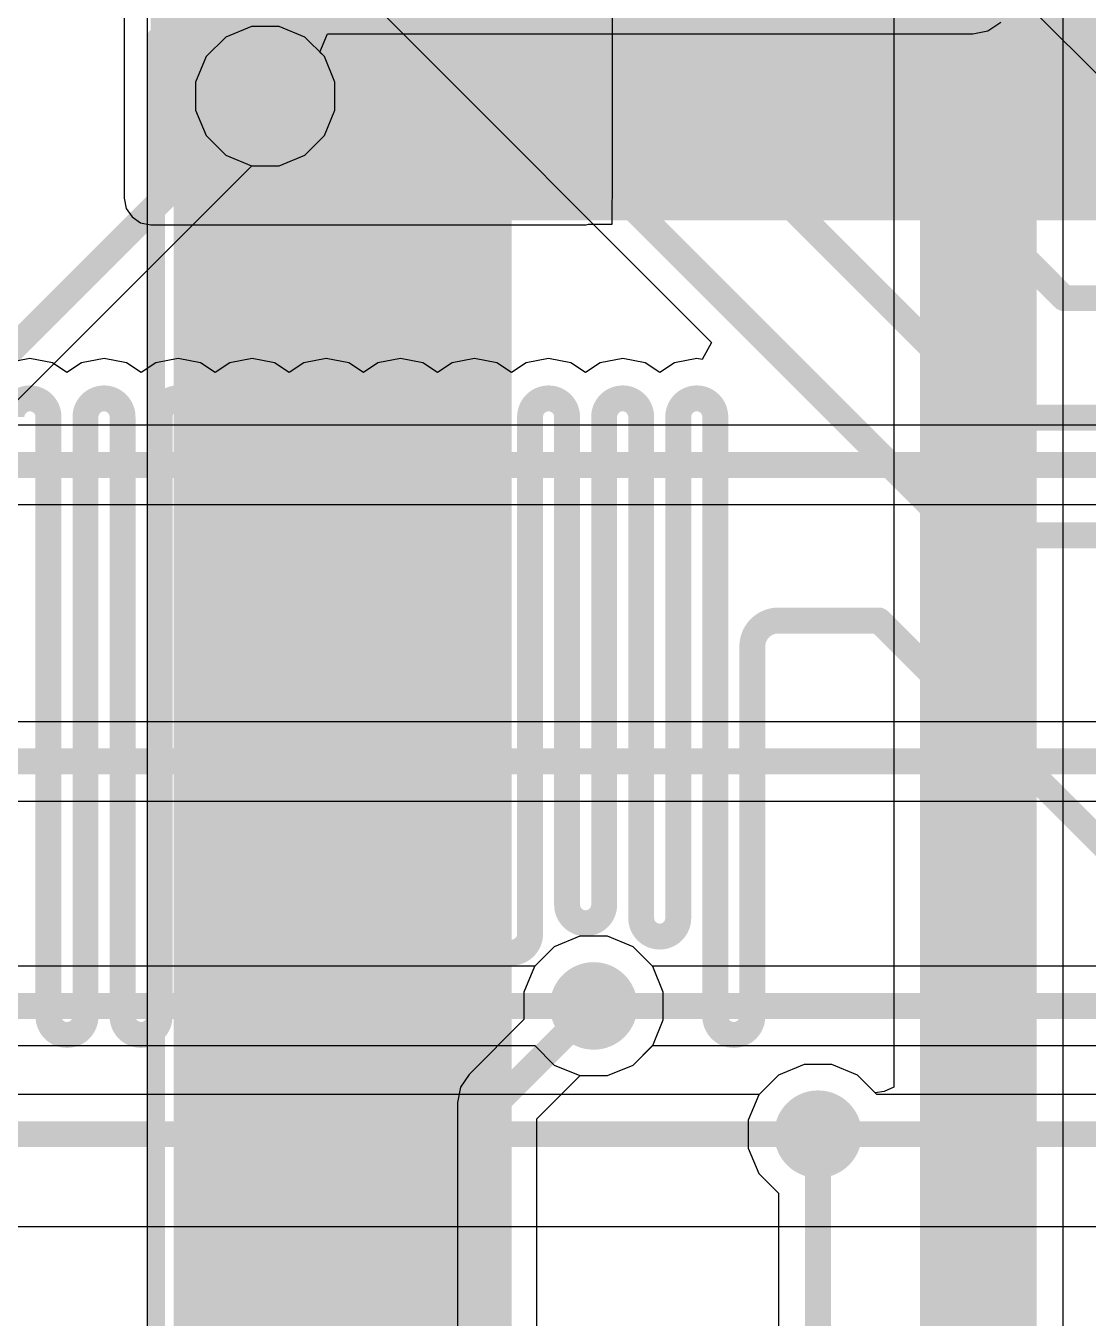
# Model space of a CAD drawing. Header units: inches. Extents: x -3 to 128, y -12 to 41.
# Drawn here: x 92.14 to 99.43, y -1.47 to 7.39 of the extents above; entities that cross this region are included whole.
import ezdxf

# ---------------------------------------------------------------- set-up
doc = ezdxf.new("R2010")
doc.units = ezdxf.units.IN
for name, color, linetype in [('Bottom Layer', 5, 'Continuous'), ('Layer 1', 16, 'Continuous'), ('Layer 2', 76, 'Continuous'), ('Top Layer', 1, 'Continuous'), ('Top Overlay', 2, 'Continuous'), ('Top Paste', 8, 'Continuous'), ('Top Solder', 216, 'Continuous'), ('Via Holes', 16, 'Continuous')]:
    doc.layers.add(name, color=color, linetype=linetype)

msp = doc.modelspace()

# ---------------------------------------------------------------- hatches: boundary and pattern name
at = {"layer": 'Bottom Layer'}
h = msp.add_hatch(color=5, dxfattribs=at)
edge = h.paths.add_edge_path()
edge.add_arc((93.78552489999998, 6.908269139999999), 0.2999994, 0, 360)
h = msp.add_hatch(color=5, dxfattribs=at)
edge = h.paths.add_edge_path()
edge.add_arc((96.03669642, 0.67234054), 0.2999994, 0, 360)
h = msp.add_hatch(color=5, dxfattribs=at)
edge = h.paths.add_edge_path()
edge.add_arc((97.5750271, -0.20671028), 0.2999994, 0, 360)
at = {"layer": 'Layer 1'}
h = msp.add_hatch(color=16, dxfattribs=at)
edge = h.paths.add_edge_path()
edge.add_arc((93.78552489999998, 6.908269139999999), 0.2999994, 0, 360)
h = msp.add_hatch(color=16, dxfattribs=at)
edge = h.paths.add_edge_path()
edge.add_arc((96.03669642, 0.67234054), 0.2999994, 0, 360)
h = msp.add_hatch(color=16, dxfattribs=at)
edge = h.paths.add_edge_path()
edge.add_arc((97.5750271, -0.20671028), 0.2999994, 0, 360)
at = {"layer": 'Layer 2'}
for points in [[(93.15672504, -7.89170126), (95.47456139999998, -7.89170126), (95.47456139999998, 7.50494054), (93.15672504, 7.50494054)], [(93.15672504, 6.05714054), (102.80147588, 6.05714054), (102.80147588, 7.50494054), (93.15672504, 7.50494054)]]:
    msp.add_hatch(color=76, dxfattribs=at).paths.add_polyline_path(points)
h = msp.add_hatch(color=76, dxfattribs=at)
edge = h.paths.add_edge_path()
edge.add_arc((93.78552489999998, 6.908269139999999), 0.2999994, 0, 360)
h = msp.add_hatch(color=76, dxfattribs=at)
edge = h.paths.add_edge_path()
edge.add_arc((96.03669642, 0.67234054), 0.2999994, 0, 360)
h = msp.add_hatch(color=76, dxfattribs=at)
edge = h.paths.add_edge_path()
edge.add_arc((97.5750271, -0.20671028), 0.2999994, 0, 360)
at = {"layer": 'Top Layer'}
for points in [[(98.27502569999999, -4.34165756), (99.0750241, -4.34165756), (99.0750241, 8.47021928), (98.27502569999999, 8.47021928)], [(92.99991813999999, 6.20827054), (95.9850379, 6.20827054), (95.9850379, 7.608267739999999), (92.99991813999999, 7.608267739999999)], [(94.1850415, 7.608267739999999), (95.9850379, 7.608267739999999), (95.9850379, 6.20827054), (94.1850415, 6.20827054)]]:
    msp.add_hatch(color=1, dxfattribs=at).paths.add_polyline_path(points)
h = msp.add_hatch(color=1, dxfattribs=at)
edge = h.paths.add_edge_path()
edge.add_arc((93.78552489999998, 6.908269139999999), 0.2999994, 0, 360)
h = msp.add_hatch(color=1, dxfattribs=at)
edge = h.paths.add_edge_path()
edge.add_arc((96.03669642, 0.67234054), 0.2999994, 0, 360)
h = msp.add_hatch(color=1, dxfattribs=at)
edge = h.paths.add_edge_path()
edge.add_arc((97.5750271, -0.20671028), 0.2999994, 0, 360)
at = {"layer": 'Top Paste'}
msp.add_hatch(color=8, dxfattribs=at).paths.add_polyline_path([(94.1850415, 7.608267739999999), (95.9850379, 7.608267739999999), (95.9850379, 6.20827054), (94.1850415, 6.20827054)])
at = {"layer": 'Top Solder'}
msp.add_hatch(color=216, dxfattribs=at).paths.add_polyline_path([(94.1350416, 7.65826764), (96.0350378, 7.65826764), (96.0350378, 6.15827064), (94.1350416, 6.15827064)])
at = {"layer": 'Via Holes'}
h = msp.add_hatch(color=7, dxfattribs=at)
edge = h.paths.add_edge_path()
edge.add_arc((93.78552489999998, 6.908269139999999), 0.1499997, 0, 360)
h = msp.add_hatch(color=7, dxfattribs=at)
edge = h.paths.add_edge_path()
edge.add_arc((96.03669642, 0.67234054), 0.1499997, 0, 360)
h = msp.add_hatch(color=7, dxfattribs=at)
edge = h.paths.add_edge_path()
edge.add_arc((97.5750271, -0.20671028), 0.1499997, 0, 360)

# ---------------------------------------------------------------- linework, layer by layer
at = {"layer": 'Bottom Layer'}
for p, q in [((99.96336116, 6.58306024), (96.81204666, 9.73437474)), ((94.57441588, 7.49046), (96.84442657999999, 5.220449299999999)), ((93.69048571999998, 7.386068539999999), (93.51487266, 7.31332802)), ((93.88056408, 7.386068539999999), (93.69048571999998, 7.386068539999999)), ((94.05617713999999, 7.31332802), (93.88056408, 7.386068539999999)), ((93.51487266, 7.31332802), (93.38046602, 7.17892138)), ((94.19058378, 7.17892138), (94.05617713999999, 7.31332802)), ((93.38046602, 7.17892138), (93.30772549999999, 7.003308319999999)), ((94.2633243, 7.003308319999999), (94.19058378, 7.17892138)), ((93.30772549999999, 7.003308319999999), (93.30772549999999, 6.81322996)), ((94.2633243, 6.81322996), (94.2633243, 7.003308319999999)), ((93.30772549999999, 6.81322996), (93.38046602, 6.637616899999999)), ((94.19058378, 6.637616899999999), (94.2633243, 6.81322996)), ((93.38046602, 6.637616899999999), (93.51487266, 6.503210259999999)), ((94.05617713999999, 6.503210259999999), (94.19058378, 6.637616899999999)), ((93.51487266, 6.503210259999999), (93.69048571999998, 6.430469739999999)), ((93.88056408, 6.430469739999999), (94.05617713999999, 6.503210259999999)), ((93.69048571999998, 6.430469739999999), (93.88056408, 6.430469739999999)), ((96.84442657999999, 5.220449299999999), (96.78186638, 5.103403559999999)), ((92.17173844, 5.110988), (92.01812432, 5.080431799999999)), ((92.32535255999998, 5.080431799999999), (92.17173844, 5.110988)), ((92.42573843999999, 5.01335548), (92.32535255999998, 5.080431799999999)), ((92.52612432, 5.080431799999999), (92.42573843999999, 5.01335548)), ((92.67973844, 5.110988), (92.52612432, 5.080431799999999)), ((92.83335256, 5.080431799999999), (92.67973844, 5.110988)), ((92.93373844, 5.01335548), (92.83335256, 5.080431799999999)), ((93.03412431999999, 5.080431799999999), (92.93373844, 5.01335548)), ((93.18773844, 5.110988), (93.03412431999999, 5.080431799999999)), ((93.34135255999999, 5.080431799999999), (93.18773844, 5.110988)), ((93.44173844, 5.01335548), (93.34135255999999, 5.080431799999999)), ((93.54212432, 5.080431799999999), (93.44173844, 5.01335548)), ((93.69573844, 5.110988), (93.54212432, 5.080431799999999)), ((93.84935256, 5.080431799999999), (93.69573844, 5.110988)), ((93.94973843999999, 5.01335548), (93.84935256, 5.080431799999999)), ((94.05012432, 5.080431799999999), (93.94973843999999, 5.01335548)), ((94.20373844, 5.110988), (94.05012432, 5.080431799999999)), ((94.35735256, 5.080431799999999), (94.20373844, 5.110988)), ((94.45773844, 5.01335548), (94.35735256, 5.080431799999999)), ((94.55812431999999, 5.080431799999999), (94.45773844, 5.01335548)), ((94.71173843999999, 5.110988), (94.55812431999999, 5.080431799999999)), ((94.86535255999999, 5.080431799999999), (94.71173843999999, 5.110988)), ((94.96573844, 5.01335548), (94.86535255999999, 5.080431799999999)), ((95.06612432, 5.080431799999999), (94.96573844, 5.01335548)), ((95.21973843999999, 5.110988), (95.06612432, 5.080431799999999)), ((95.37335256, 5.080431799999999), (95.21973843999999, 5.110988)), ((95.47373843999999, 5.01335548), (95.37335256, 5.080431799999999)), ((95.57412432, 5.080431799999999), (95.47373843999999, 5.01335548)), ((95.72773844, 5.110988), (95.57412432, 5.080431799999999)), ((95.88135256, 5.080431799999999), (95.72773844, 5.110988)), ((95.98173844, 5.01335548), (95.88135256, 5.080431799999999)), ((96.08212431999999, 5.080431799999999), (95.98173844, 5.01335548)), ((96.23573843999999, 5.110988), (96.08212431999999, 5.080431799999999)), ((96.38935255999999, 5.080431799999999), (96.23573843999999, 5.110988)), ((96.48973844, 5.01335548), (96.38935255999999, 5.080431799999999)), ((96.59012432, 5.080431799999999), (96.48973844, 5.01335548)), ((96.74373843999999, 5.110988), (96.59012432, 5.080431799999999)), ((96.78186638, 5.103403559999999), (96.74373843999999, 5.110988))]:
    msp.add_line(p, q, dxfattribs=at)
for points in [[(96.54012188, 9.62173844, 0.1778, 0.1778, 0), (99.85071978, 6.311140539999999, 0.1778, 0.1778, 0)], [(95.96779638, 8.818440579999999, 0.1778, 0.1778, 0), (99.26249641999999, 5.523740539999999, 0.1778, 0.1778, 0)], [(95.39012163999999, 8.15151278, 0.1778, 0.1778, 0), (98.83573324, 4.70590118, 0.1778, 0.1778, 0)], [(94.76669641999999, 7.68274054, 0.1778, 0.1778, 0), (98.55129641999999, 3.89814054, 0.1778, 0.1778, 0)], [(99.26249641999999, 5.523740539999999, 0.1778, 0.1778, 0), (108.78749642, 5.523740539999999, 0.1778, 0.1778, 0)], [(92.04473843999999, 4.70957402, 0.1778, 0.1778, -0.9999999999999999), (92.29873844, 4.70957402, 0.1778, 0.1778, 0)], [(92.55273843999998, 4.70957402, 0.1778, 0.1778, -0.9999999999999999), (92.80673844, 4.70957402, 0.1778, 0.1778, 0)], [(93.06073844, 4.70957402, 0.1778, 0.1778, -0.9999999999999999), (93.31473844, 4.70957402, 0.1778, 0.1778, 0)], [(93.56873843999999, 4.70957402, 0.1778, 0.1778, -0.9999999999999999), (93.82273844, 4.70957402, 0.1778, 0.1778, 0)], [(94.07673843999999, 4.70957402, 0.1778, 0.1778, -0.9999999999999999), (94.33073844, 4.70957402, 0.1778, 0.1778, 0)], [(94.58473844, 4.70957402, 0.1778, 0.1778, -0.9999999999999999), (94.83873844, 4.70957402, 0.1778, 0.1778, 0)], [(95.09273843999999, 4.70957402, 0.1778, 0.1778, -0.9999999999999999), (95.34673844, 4.70957402, 0.1778, 0.1778, 0)], [(95.60073843999999, 4.70957402, 0.1778, 0.1778, -0.9999999999999999), (95.85473844, 4.70957402, 0.1778, 0.1778, 0)], [(96.10873844, 4.70957402, 0.1778, 0.1778, -0.9999999999999999), (96.36273844, 4.70957402, 0.1778, 0.1778, 0)], [(96.61673843999999, 4.70957402, 0.1778, 0.1778, -0.9999999999999999), (96.87073844, 4.70957402, 0.1778, 0.1778, 0)], [(92.29873844, 0.6004687, 0.1778, 0.1778, 0), (92.29873844, 4.70957402, 0.1778, 0.1778, 0)], [(92.55273843999998, 0.6004687, 0.1778, 0.1778, 0), (92.55273843999998, 4.70957402, 0.1778, 0.1778, 0)], [(92.80673844, 0.6004687, 0.1778, 0.1778, 0), (92.80673844, 4.70957402, 0.1778, 0.1778, 0)], [(93.06073844, 0.6004687, 0.1778, 0.1778, 0), (93.06073844, 4.70957402, 0.1778, 0.1778, 0)], [(93.31473844, 0.6004687, 0.1778, 0.1778, 0), (93.31473844, 4.70957402, 0.1778, 0.1778, 0)], [(93.56873843999999, 0.6004687, 0.1778, 0.1778, 0), (93.56873843999999, 4.70957402, 0.1778, 0.1778, 0)], [(93.82273844, 0.6004687, 0.1778, 0.1778, 0), (93.82273844, 4.70957402, 0.1778, 0.1778, 0)], [(94.07673843999999, 0.6004687, 0.1778, 0.1778, 0), (94.07673843999999, 4.70957402, 0.1778, 0.1778, 0)], [(94.33073844, 0.6004687, 0.1778, 0.1778, 0), (94.33073844, 4.70957402, 0.1778, 0.1778, 0)], [(94.58473844, 0.6004687, 0.1778, 0.1778, 0), (94.58473844, 4.70957402, 0.1778, 0.1778, 0)], [(94.83873844, 0.6004687, 0.1778, 0.1778, 0), (94.83873844, 4.70957402, 0.1778, 0.1778, 0)], [(95.09273843999999, 0.6004687, 0.1778, 0.1778, 0), (95.09273843999999, 4.70957402, 0.1778, 0.1778, 0)], [(95.34673844, 1.16481606, 0.1778, 0.1778, 0), (95.34673844, 4.70957402, 0.1778, 0.1778, 0)], [(95.60073843999999, 1.16481606, 0.1778, 0.1778, 0), (95.60073843999999, 4.70957402, 0.1778, 0.1778, 0)], [(95.85473844, 1.36603994, 0.1778, 0.1778, 0), (95.85473844, 4.70957402, 0.1778, 0.1778, 0)], [(96.10873844, 1.36603994, 0.1778, 0.1778, 0), (96.10873844, 4.70957402, 0.1778, 0.1778, 0)], [(96.36273844, 1.27473202, 0.1778, 0.1778, 0), (96.36273844, 4.70957402, 0.1778, 0.1778, 0)], [(96.61673843999999, 1.27473202, 0.1778, 0.1778, 0), (96.61673843999999, 4.70957402, 0.1778, 0.1778, 0)], [(96.87073844, 0.6004687, 0.1778, 0.1778, 0), (96.87073844, 4.70957402, 0.1778, 0.1778, 0)], [(98.83573324, 4.70590118, 0.1778, 0.1778, 0), (108.35361108, 4.6844585, 0.1778, 0.1778, 0)], [(98.55129641999999, 3.89814054, 0.1778, 0.1778, 0), (107.56829642, 3.89814054, 0.1778, 0.1778, 0)], [(97.12473844, 3.13614054, 0.1778, 0.1778, -0.4142135623730951), (97.30253843999999, 3.31394054, 0.1778, 0.1778, 0)], [(97.30253843999999, 3.31394054, 0.1778, 0.1778, 0), (97.39145114, 3.31394054, 0.1778, 0.1778, 0)], [(97.39145114, 3.31394054, 0.1778, 0.1778, 0), (97.99249642, 3.31394054, 0.1778, 0.1778, 0)], [(97.99249642, 3.31394054, 0.1778, 0.1778, 0), (99.87209641999999, 1.43434054, 0.1778, 0.1778, 0)], [(97.12473844, 0.6004687, 0.1778, 0.1778, 0), (97.12473844, 3.13614054, 0.1778, 0.1778, 0)], [(96.10873844, 1.36603994, 0.1778, 0.1778, -0.9999999999999999), (95.85473844, 1.36603994, 0.1778, 0.1778, 0)], [(96.61673843999999, 1.27473202, 0.1778, 0.1778, -0.9999999999999999), (96.36273844, 1.27473202, 0.1778, 0.1778, 0)], [(95.60073843999999, 1.16481606, 0.1778, 0.1778, -0.9999999999999999), (95.34673844, 1.16481606, 0.1778, 0.1778, 0)], [(92.55273843999998, 0.6004687, 0.1778, 0.1778, -0.9999999999999999), (92.29873844, 0.6004687, 0.1778, 0.1778, 0)], [(93.06073844, 0.6004687, 0.1778, 0.1778, -0.9999999999999999), (92.80673844, 0.6004687, 0.1778, 0.1778, 0)], [(93.56873843999999, 0.6004687, 0.1778, 0.1778, -0.9999999999999999), (93.31473844, 0.6004687, 0.1778, 0.1778, 0)], [(94.07673843999999, 0.6004687, 0.1778, 0.1778, -0.9999999999999999), (93.82273844, 0.6004687, 0.1778, 0.1778, 0)], [(94.58473844, 0.6004687, 0.1778, 0.1778, -0.9999999999999999), (94.33073844, 0.6004687, 0.1778, 0.1778, 0)], [(95.09273843999999, 0.6004687, 0.1778, 0.1778, -0.9999999999999999), (94.83873844, 0.6004687, 0.1778, 0.1778, 0)], [(97.12473844, 0.6004687, 0.1778, 0.1778, -0.9999999999999999), (96.87073844, 0.6004687, 0.1778, 0.1778, 0)]]:
    msp.add_lwpolyline(points, format="xyseb", dxfattribs=at)
for points in [[(99.21804642, 5.523740539999999, 0.08889999999999999, 0.08889999999999999, 1), (99.30694641999999, 5.523740539999999, 0.08889999999999999, 0.08889999999999999, 1)], [(99.21804642, 5.523740539999999, 0.08889999999999999, 0.08889999999999999, 1), (99.30694641999999, 5.523740539999999, 0.08889999999999999, 0.08889999999999999, 1)], [(92.25428844, 4.70957402, 0.08889999999999999, 0.08889999999999999, 1), (92.34318843999999, 4.70957402, 0.08889999999999999, 0.08889999999999999, 1)], [(92.25428844, 4.70957402, 0.08889999999999999, 0.08889999999999999, 1), (92.34318843999999, 4.70957402, 0.08889999999999999, 0.08889999999999999, 1)], [(92.50828843999999, 4.70957402, 0.08889999999999999, 0.08889999999999999, 1), (92.59718844, 4.70957402, 0.08889999999999999, 0.08889999999999999, 1)], [(92.50828843999999, 4.70957402, 0.08889999999999999, 0.08889999999999999, 1), (92.59718844, 4.70957402, 0.08889999999999999, 0.08889999999999999, 1)], [(92.76228843999999, 4.70957402, 0.08889999999999999, 0.08889999999999999, 1), (92.85118844, 4.70957402, 0.08889999999999999, 0.08889999999999999, 1)], [(92.76228843999999, 4.70957402, 0.08889999999999999, 0.08889999999999999, 1), (92.85118844, 4.70957402, 0.08889999999999999, 0.08889999999999999, 1)], [(93.01628844, 4.70957402, 0.08889999999999999, 0.08889999999999999, 1), (93.10518843999999, 4.70957402, 0.08889999999999999, 0.08889999999999999, 1)], [(93.01628844, 4.70957402, 0.08889999999999999, 0.08889999999999999, 1), (93.10518843999999, 4.70957402, 0.08889999999999999, 0.08889999999999999, 1)], [(93.27028844, 4.70957402, 0.08889999999999999, 0.08889999999999999, 1), (93.35918844, 4.70957402, 0.08889999999999999, 0.08889999999999999, 1)], [(93.27028844, 4.70957402, 0.08889999999999999, 0.08889999999999999, 1), (93.35918844, 4.70957402, 0.08889999999999999, 0.08889999999999999, 1)], [(93.52428843999999, 4.70957402, 0.08889999999999999, 0.08889999999999999, 1), (93.61318843999999, 4.70957402, 0.08889999999999999, 0.08889999999999999, 1)], [(93.52428843999999, 4.70957402, 0.08889999999999999, 0.08889999999999999, 1), (93.61318843999999, 4.70957402, 0.08889999999999999, 0.08889999999999999, 1)], [(93.77828844, 4.70957402, 0.08889999999999999, 0.08889999999999999, 1), (93.86718843999999, 4.70957402, 0.08889999999999999, 0.08889999999999999, 1)], [(93.77828844, 4.70957402, 0.08889999999999999, 0.08889999999999999, 1), (93.86718843999999, 4.70957402, 0.08889999999999999, 0.08889999999999999, 1)], [(94.03228843999999, 4.70957402, 0.08889999999999999, 0.08889999999999999, 1), (94.12118843999998, 4.70957402, 0.08889999999999999, 0.08889999999999999, 1)], [(94.03228843999999, 4.70957402, 0.08889999999999999, 0.08889999999999999, 1), (94.12118843999998, 4.70957402, 0.08889999999999999, 0.08889999999999999, 1)], [(94.28628844, 4.70957402, 0.08889999999999999, 0.08889999999999999, 1), (94.37518844, 4.70957402, 0.08889999999999999, 0.08889999999999999, 1)], [(94.28628844, 4.70957402, 0.08889999999999999, 0.08889999999999999, 1), (94.37518844, 4.70957402, 0.08889999999999999, 0.08889999999999999, 1)], [(94.54028844, 4.70957402, 0.08889999999999999, 0.08889999999999999, 1), (94.62918844, 4.70957402, 0.08889999999999999, 0.08889999999999999, 1)], [(94.54028844, 4.70957402, 0.08889999999999999, 0.08889999999999999, 1), (94.62918844, 4.70957402, 0.08889999999999999, 0.08889999999999999, 1)], [(94.79428843999999, 4.70957402, 0.08889999999999999, 0.08889999999999999, 1), (94.88318844, 4.70957402, 0.08889999999999999, 0.08889999999999999, 1)], [(94.79428843999999, 4.70957402, 0.08889999999999999, 0.08889999999999999, 1), (94.88318844, 4.70957402, 0.08889999999999999, 0.08889999999999999, 1)], [(95.04828844, 4.70957402, 0.08889999999999999, 0.08889999999999999, 1), (95.13718843999999, 4.70957402, 0.08889999999999999, 0.08889999999999999, 1)], [(95.04828844, 4.70957402, 0.08889999999999999, 0.08889999999999999, 1), (95.13718843999999, 4.70957402, 0.08889999999999999, 0.08889999999999999, 1)], [(95.30228843999998, 4.70957402, 0.08889999999999999, 0.08889999999999999, 1), (95.39118844, 4.70957402, 0.08889999999999999, 0.08889999999999999, 1)], [(95.30228843999998, 4.70957402, 0.08889999999999999, 0.08889999999999999, 1), (95.39118844, 4.70957402, 0.08889999999999999, 0.08889999999999999, 1)], [(95.55628843999999, 4.70957402, 0.08889999999999999, 0.08889999999999999, 1), (95.64518844, 4.70957402, 0.08889999999999999, 0.08889999999999999, 1)], [(95.55628843999999, 4.70957402, 0.08889999999999999, 0.08889999999999999, 1), (95.64518844, 4.70957402, 0.08889999999999999, 0.08889999999999999, 1)], [(95.81028844, 4.70957402, 0.08889999999999999, 0.08889999999999999, 1), (95.89918844, 4.70957402, 0.08889999999999999, 0.08889999999999999, 1)], [(95.81028844, 4.70957402, 0.08889999999999999, 0.08889999999999999, 1), (95.89918844, 4.70957402, 0.08889999999999999, 0.08889999999999999, 1)], [(96.06428844, 4.70957402, 0.08889999999999999, 0.08889999999999999, 1), (96.15318844, 4.70957402, 0.08889999999999999, 0.08889999999999999, 1)], [(96.06428844, 4.70957402, 0.08889999999999999, 0.08889999999999999, 1), (96.15318844, 4.70957402, 0.08889999999999999, 0.08889999999999999, 1)], [(96.31828843999999, 4.70957402, 0.08889999999999999, 0.08889999999999999, 1), (96.40718844, 4.70957402, 0.08889999999999999, 0.08889999999999999, 1)], [(96.31828843999999, 4.70957402, 0.08889999999999999, 0.08889999999999999, 1), (96.40718844, 4.70957402, 0.08889999999999999, 0.08889999999999999, 1)], [(96.57228844, 4.70957402, 0.08889999999999999, 0.08889999999999999, 1), (96.66118843999999, 4.70957402, 0.08889999999999999, 0.08889999999999999, 1)], [(96.57228844, 4.70957402, 0.08889999999999999, 0.08889999999999999, 1), (96.66118843999999, 4.70957402, 0.08889999999999999, 0.08889999999999999, 1)], [(96.82628843999998, 4.70957402, 0.08889999999999999, 0.08889999999999999, 1), (96.91518844, 4.70957402, 0.08889999999999999, 0.08889999999999999, 1)], [(96.82628843999998, 4.70957402, 0.08889999999999999, 0.08889999999999999, 1), (96.91518844, 4.70957402, 0.08889999999999999, 0.08889999999999999, 1)], [(98.79128323999998, 4.70590118, 0.08889999999999999, 0.08889999999999999, 1), (98.88018324, 4.70590118, 0.08889999999999999, 0.08889999999999999, 1)], [(98.79128323999998, 4.70590118, 0.08889999999999999, 0.08889999999999999, 1), (98.88018324, 4.70590118, 0.08889999999999999, 0.08889999999999999, 1)], [(98.50684641999999, 3.89814054, 0.08889999999999999, 0.08889999999999999, 1), (98.59574642, 3.89814054, 0.08889999999999999, 0.08889999999999999, 1)], [(98.50684641999999, 3.89814054, 0.08889999999999999, 0.08889999999999999, 1), (98.59574642, 3.89814054, 0.08889999999999999, 0.08889999999999999, 1)], [(97.25808844, 3.31394054, 0.08889999999999999, 0.08889999999999999, 1), (97.34698843999999, 3.31394054, 0.08889999999999999, 0.08889999999999999, 1)], [(97.25808844, 3.31394054, 0.08889999999999999, 0.08889999999999999, 1), (97.34698843999999, 3.31394054, 0.08889999999999999, 0.08889999999999999, 1)], [(97.34700114, 3.31394054, 0.08889999999999999, 0.08889999999999999, 1), (97.43590114, 3.31394054, 0.08889999999999999, 0.08889999999999999, 1)], [(97.34700114, 3.31394054, 0.08889999999999999, 0.08889999999999999, 1), (97.43590114, 3.31394054, 0.08889999999999999, 0.08889999999999999, 1)], [(97.94804642, 3.31394054, 0.08889999999999999, 0.08889999999999999, 1), (98.03694641999999, 3.31394054, 0.08889999999999999, 0.08889999999999999, 1)], [(97.94804642, 3.31394054, 0.08889999999999999, 0.08889999999999999, 1), (98.03694641999999, 3.31394054, 0.08889999999999999, 0.08889999999999999, 1)], [(97.08028843999999, 3.13614054, 0.08889999999999999, 0.08889999999999999, 1), (97.16918844, 3.13614054, 0.08889999999999999, 0.08889999999999999, 1)], [(97.08028843999999, 3.13614054, 0.08889999999999999, 0.08889999999999999, 1), (97.16918844, 3.13614054, 0.08889999999999999, 0.08889999999999999, 1)], [(95.81028844, 1.36603994, 0.08889999999999999, 0.08889999999999999, 1), (95.89918844, 1.36603994, 0.08889999999999999, 0.08889999999999999, 1)], [(95.81028844, 1.36603994, 0.08889999999999999, 0.08889999999999999, 1), (95.89918844, 1.36603994, 0.08889999999999999, 0.08889999999999999, 1)], [(96.06428844, 1.36603994, 0.08889999999999999, 0.08889999999999999, 1), (96.15318844, 1.36603994, 0.08889999999999999, 0.08889999999999999, 1)], [(96.06428844, 1.36603994, 0.08889999999999999, 0.08889999999999999, 1), (96.15318844, 1.36603994, 0.08889999999999999, 0.08889999999999999, 1)], [(96.31828843999999, 1.27473202, 0.08889999999999999, 0.08889999999999999, 1), (96.40718844, 1.27473202, 0.08889999999999999, 0.08889999999999999, 1)], [(96.31828843999999, 1.27473202, 0.08889999999999999, 0.08889999999999999, 1), (96.40718844, 1.27473202, 0.08889999999999999, 0.08889999999999999, 1)], [(96.57228844, 1.27473202, 0.08889999999999999, 0.08889999999999999, 1), (96.66118843999999, 1.27473202, 0.08889999999999999, 0.08889999999999999, 1)], [(96.57228844, 1.27473202, 0.08889999999999999, 0.08889999999999999, 1), (96.66118843999999, 1.27473202, 0.08889999999999999, 0.08889999999999999, 1)], [(95.30228843999998, 1.16481606, 0.08889999999999999, 0.08889999999999999, 1), (95.39118844, 1.16481606, 0.08889999999999999, 0.08889999999999999, 1)], [(95.30228843999998, 1.16481606, 0.08889999999999999, 0.08889999999999999, 1), (95.39118844, 1.16481606, 0.08889999999999999, 0.08889999999999999, 1)], [(95.55628843999999, 1.16481606, 0.08889999999999999, 0.08889999999999999, 1), (95.64518844, 1.16481606, 0.08889999999999999, 0.08889999999999999, 1)], [(95.55628843999999, 1.16481606, 0.08889999999999999, 0.08889999999999999, 1), (95.64518844, 1.16481606, 0.08889999999999999, 0.08889999999999999, 1)], [(92.25428844, 0.6004687, 0.08889999999999999, 0.08889999999999999, 1), (92.34318843999999, 0.6004687, 0.08889999999999999, 0.08889999999999999, 1)], [(92.25428844, 0.6004687, 0.08889999999999999, 0.08889999999999999, 1), (92.34318843999999, 0.6004687, 0.08889999999999999, 0.08889999999999999, 1)], [(92.50828843999999, 0.6004687, 0.08889999999999999, 0.08889999999999999, 1), (92.59718844, 0.6004687, 0.08889999999999999, 0.08889999999999999, 1)], [(92.50828843999999, 0.6004687, 0.08889999999999999, 0.08889999999999999, 1), (92.59718844, 0.6004687, 0.08889999999999999, 0.08889999999999999, 1)], [(92.76228843999999, 0.6004687, 0.08889999999999999, 0.08889999999999999, 1), (92.85118844, 0.6004687, 0.08889999999999999, 0.08889999999999999, 1)], [(92.76228843999999, 0.6004687, 0.08889999999999999, 0.08889999999999999, 1), (92.85118844, 0.6004687, 0.08889999999999999, 0.08889999999999999, 1)], [(93.01628844, 0.6004687, 0.08889999999999999, 0.08889999999999999, 1), (93.10518843999999, 0.6004687, 0.08889999999999999, 0.08889999999999999, 1)], [(93.01628844, 0.6004687, 0.08889999999999999, 0.08889999999999999, 1), (93.10518843999999, 0.6004687, 0.08889999999999999, 0.08889999999999999, 1)], [(93.27028844, 0.6004687, 0.08889999999999999, 0.08889999999999999, 1), (93.35918844, 0.6004687, 0.08889999999999999, 0.08889999999999999, 1)], [(93.27028844, 0.6004687, 0.08889999999999999, 0.08889999999999999, 1), (93.35918844, 0.6004687, 0.08889999999999999, 0.08889999999999999, 1)], [(93.52428843999999, 0.6004687, 0.08889999999999999, 0.08889999999999999, 1), (93.61318843999999, 0.6004687, 0.08889999999999999, 0.08889999999999999, 1)], [(93.52428843999999, 0.6004687, 0.08889999999999999, 0.08889999999999999, 1), (93.61318843999999, 0.6004687, 0.08889999999999999, 0.08889999999999999, 1)], [(93.77828844, 0.6004687, 0.08889999999999999, 0.08889999999999999, 1), (93.86718843999999, 0.6004687, 0.08889999999999999, 0.08889999999999999, 1)], [(93.77828844, 0.6004687, 0.08889999999999999, 0.08889999999999999, 1), (93.86718843999999, 0.6004687, 0.08889999999999999, 0.08889999999999999, 1)], [(94.03228843999999, 0.6004687, 0.08889999999999999, 0.08889999999999999, 1), (94.12118843999998, 0.6004687, 0.08889999999999999, 0.08889999999999999, 1)], [(94.03228843999999, 0.6004687, 0.08889999999999999, 0.08889999999999999, 1), (94.12118843999998, 0.6004687, 0.08889999999999999, 0.08889999999999999, 1)], [(94.28628844, 0.6004687, 0.08889999999999999, 0.08889999999999999, 1), (94.37518844, 0.6004687, 0.08889999999999999, 0.08889999999999999, 1)], [(94.28628844, 0.6004687, 0.08889999999999999, 0.08889999999999999, 1), (94.37518844, 0.6004687, 0.08889999999999999, 0.08889999999999999, 1)], [(94.54028844, 0.6004687, 0.08889999999999999, 0.08889999999999999, 1), (94.62918844, 0.6004687, 0.08889999999999999, 0.08889999999999999, 1)], [(94.54028844, 0.6004687, 0.08889999999999999, 0.08889999999999999, 1), (94.62918844, 0.6004687, 0.08889999999999999, 0.08889999999999999, 1)], [(94.79428843999999, 0.6004687, 0.08889999999999999, 0.08889999999999999, 1), (94.88318844, 0.6004687, 0.08889999999999999, 0.08889999999999999, 1)], [(94.79428843999999, 0.6004687, 0.08889999999999999, 0.08889999999999999, 1), (94.88318844, 0.6004687, 0.08889999999999999, 0.08889999999999999, 1)], [(95.04828844, 0.6004687, 0.08889999999999999, 0.08889999999999999, 1), (95.13718843999999, 0.6004687, 0.08889999999999999, 0.08889999999999999, 1)], [(95.04828844, 0.6004687, 0.08889999999999999, 0.08889999999999999, 1), (95.13718843999999, 0.6004687, 0.08889999999999999, 0.08889999999999999, 1)], [(96.82628843999998, 0.6004687, 0.08889999999999999, 0.08889999999999999, 1), (96.91518844, 0.6004687, 0.08889999999999999, 0.08889999999999999, 1)], [(96.82628843999998, 0.6004687, 0.08889999999999999, 0.08889999999999999, 1), (96.91518844, 0.6004687, 0.08889999999999999, 0.08889999999999999, 1)], [(97.08028843999999, 0.6004687, 0.08889999999999999, 0.08889999999999999, 1), (97.16918844, 0.6004687, 0.08889999999999999, 0.08889999999999999, 1)], [(97.08028843999999, 0.6004687, 0.08889999999999999, 0.08889999999999999, 1), (97.16918844, 0.6004687, 0.08889999999999999, 0.08889999999999999, 1)]]:
    msp.add_lwpolyline(points, format="xyseb", close=True, dxfattribs=at)
at = {"layer": 'Layer 1'}
for p, q in [((98.63593684, 7.33634296), (98.7399981, 7.35704142)), ((98.7399981, 7.35704142), (98.82821738, 7.4159872)), ((94.16016219999999, 7.209342959999999), (94.21276814, 7.33634296)), ((94.21276814, 7.33634296), (98.63593684, 7.33634296)), ((94.19058378, 7.17892138), (94.16016219999999, 7.209342959999999)), ((94.2633243, 7.003308319999999), (94.19058378, 7.17892138)), ((94.2633243, 6.81322996), (94.2633243, 7.003308319999999)), ((94.19058378, 6.637616899999999), (94.2633243, 6.81322996)), ((94.05617713999999, 6.503210259999999), (94.19058378, 6.637616899999999)), ((93.88056408, 6.430469739999999), (94.05617713999999, 6.503210259999999)), ((92.04148216, 4.779665319999999), (93.69228403999999, 6.430469739999999)), ((93.69228403999999, 6.430469739999999), (93.88056408, 6.430469739999999)), ((106.17378054, 4.65266532), (92.08348868, 4.65266532)), ((71.10503685999998, 4.10881576), (106.28641684, 4.10881576)), ((100.091621, 2.62066532), (84.91152944, 2.62066532)), ((85.95012781999999, 2.07681576), (100.091621, 2.07681576)), ((95.76604418, 1.07739942), (95.63291008, 0.94426532)), ((95.94165724, 1.15013994), (95.76604418, 1.07739942)), ((96.1317356, 1.15013994), (95.94165724, 1.15013994)), ((96.30734865999999, 1.07739942), (96.1317356, 1.15013994)), ((96.44048276, 0.94426532), (96.30734865999999, 1.07739942)), ((95.63291008, 0.94426532), (81.18941851999999, 0.94426532)), ((100.49745458, 0.94426532), (96.44048276, 0.94426532)), ((81.18941851999999, 0.40041576), (95.63291008, 0.40041576)), ((95.63291008, 0.40041576), (95.76604418, 0.26728166)), ((96.30734865999999, 0.26728166), (96.44048276, 0.40041576)), ((96.44048276, 0.40041576), (109.28186932, 0.40041576)), ((95.76604418, 0.26728166), (95.94165724, 0.19454114)), ((96.1317356, 0.19454114), (96.30734865999999, 0.26728166)), ((97.47998792, 0.27108912), (97.30437486, 0.1983486)), ((97.67006628, 0.27108912), (97.47998792, 0.27108912)), ((97.84567933999999, 0.1983486), (97.67006628, 0.27108912)), ((95.94165724, 0.19454114), (96.1317356, 0.19454114)), ((97.30437486, 0.1983486), (97.17124075999999, 0.0652145)), ((97.97881344, 0.0652145), (97.84567933999999, 0.1983486)), ((97.17124075999999, 0.0652145), (82.72774919999999, 0.0652145)), ((111.965105, 0.0652145), (97.97881344, 0.0652145)), ((66.692145, -0.8395589), (114.90725304, -0.8395589))]:
    msp.add_line(p, q, dxfattribs=at)
for points in [[(91.8421963, 4.96494054, 0.1778, 0.1778, 0), (93.78552489999998, 6.908269139999999, 0.1778, 0.1778, 0)], [(70.71289896, 4.38074054, 0.1778, 0.1778, 0), (106.28641684, 4.38074054, 0.1778, 0.1778, 0)], [(84.5077431, 2.34874054, 0.1778, 0.1778, 0), (100.49540734, 2.34874054, 0.1778, 0.1778, 0)], [(80.78563218000001, 0.67234054, 0.1778, 0.1778, 0), (96.03669642, 0.67234054, 0.1778, 0.1778, 0)], [(96.03669642, 0.67234054, 0.1778, 0.1778, 0), (109.68565566, 0.67234054, 0.1778, 0.1778, 0)], [(82.32396286, -0.20671028, 0.1778, 0.1778, 0), (97.5750271, -0.20671028, 0.1778, 0.1778, 0)], [(97.5750271, -0.20671028, 0.1778, 0.1778, 0), (112.36889134, -0.20671028, 0.1778, 0.1778, 0)]]:
    msp.add_lwpolyline(points, format="xyseb", dxfattribs=at)
for points in [[(93.74107489999999, 6.908269139999999, 0.08889999999999999, 0.08889999999999999, 1), (93.8299749, 6.908269139999999, 0.08889999999999999, 0.08889999999999999, 1)], [(95.99224641999999, 0.67234054, 0.08889999999999999, 0.08889999999999999, 1), (96.08114642, 0.67234054, 0.08889999999999999, 0.08889999999999999, 1)], [(95.99224641999999, 0.67234054, 0.08889999999999999, 0.08889999999999999, 1), (96.08114642, 0.67234054, 0.08889999999999999, 0.08889999999999999, 1)], [(97.5305771, -0.20671028, 0.08889999999999999, 0.08889999999999999, 1), (97.6194771, -0.20671028, 0.08889999999999999, 0.08889999999999999, 1)], [(97.5305771, -0.20671028, 0.08889999999999999, 0.08889999999999999, 1), (97.6194771, -0.20671028, 0.08889999999999999, 0.08889999999999999, 1)]]:
    msp.add_lwpolyline(points, format="xyseb", close=True, dxfattribs=at)
at = {"layer": 'Layer 2'}
for p, q in [((92.9754427, 7.50494054), (92.9754427, 6.05714054)), ((92.9754427, 6.05714054), (92.9754427, -7.86379936))]:
    msp.add_line(p, q, dxfattribs=at)
at = {"layer": 'Top Layer'}
for p, q in [((99.25630643999999, -2.46386096), (99.25630643999999, 8.470221819999999)), ((92.8186358, 7.608267739999999), (92.8186358, 6.20827054)), ((96.16632024, 6.20827054), (96.16632024, 7.608267739999999)), ((98.09374335999999, 7.46241332), (98.09374335999999, 0.11622024)), ((92.8186358, 6.20827054), (92.83243562, 6.13889806)), ((96.16283789999999, 6.19076486), (96.16632024, 6.20827054)), ((92.83243562, 6.13889806), (92.87173196, 6.080084359999999)), ((96.16283789999999, 6.03047054), (96.16283789999999, 6.19076486)), ((92.87173196, 6.080084359999999), (92.93054565999999, 6.040788019999999)), ((92.93054565999999, 6.040788019999999), (92.99991813999999, 6.0269882)), ((92.99991813999999, 6.0269882), (95.9850379, 6.0269882)), ((95.9850379, 6.0269882), (96.00254358, 6.03047054)), ((96.00254358, 6.03047054), (96.16283789999999, 6.03047054)), ((95.76604418, 1.07739942), (95.63163753999999, 0.9429927799999999)), ((95.94165724, 1.15013994), (95.76604418, 1.07739942)), ((96.1317356, 1.15013994), (95.94165724, 1.15013994)), ((96.30734865999999, 1.07739942), (96.1317356, 1.15013994)), ((96.4417553, 0.9429927799999999), (96.30734865999999, 1.07739942)), ((95.63163753999999, 0.9429927799999999), (95.55889701999999, 0.76737972)), ((96.51449582, 0.76737972), (96.4417553, 0.9429927799999999)), ((95.55889701999999, 0.76737972), (95.55889701999999, 0.57910222)), ((96.51449582, 0.57730136), (96.51449582, 0.76737972)), ((95.55889701999999, 0.57910222), (95.18275095999999, 0.20295616)), ((96.4417553, 0.4016882999999999), (96.51449582, 0.57730136)), ((96.30734865999999, 0.26728166), (96.4417553, 0.4016882999999999)), ((96.1317356, 0.19454114), (96.30734865999999, 0.26728166)), ((97.47998792, 0.27108912), (97.30437486, 0.1983486)), ((97.67006628, 0.27108912), (97.47998792, 0.27108912)), ((97.84567933999999, 0.1983486), (97.67006628, 0.27108912)), ((95.18275095999999, 0.20295616), (95.12380518, 0.11473688)), ((95.64695628, -0.10196068), (95.9434581, 0.19454114)), ((95.9434581, 0.19454114), (96.1317356, 0.19454114)), ((97.30437486, 0.1983486), (97.16996821999999, 0.06394195999999999)), ((97.96674336, 0.07728458), (97.84567933999999, 0.1983486)), ((95.12380518, 0.11473688), (95.10310671999999, 0.01067562)), ((98.09374335999999, 0.11622024), (98.02930355999999, 0.08658098)), ((95.10310671999999, 0.01067562), (95.10310671999999, -2.46386096)), ((97.16996821999999, 0.06394195999999999), (97.0972277, -0.1116711)), ((98.02930355999999, 0.08658098), (97.96674336, 0.07728458)), ((95.64695628, -2.46386096), (95.64695628, -0.10196068)), ((97.0972277, -0.1116711), (97.0972277, -0.30174946)), ((97.0972277, -0.30174946), (97.16996821999999, -0.47736252)), ((97.16996821999999, -0.47736252), (97.30310232, -0.6104966199999999)), ((97.30310232, -0.6104966199999999), (97.30310232, -2.46386096))]:
    msp.add_line(p, q, dxfattribs=at)
for points in [[(95.3750315, 0.01067562, 0.1778, 0.1778, 0), (96.03669642, 0.67234054, 0.1778, 0.1778, 0)], [(95.3750315, -3.39165946, 0.1778, 0.1778, 0), (95.3750315, 0.01067562, 0.1778, 0.1778, 0)], [(97.5750271, -3.39165946, 0.1778, 0.1778, 0), (97.5750271, -0.20671028, 0.1778, 0.1778, 0)]]:
    msp.add_lwpolyline(points, format="xyseb", dxfattribs=at)
for points in [[(95.99224641999999, 0.67234054, 0.08889999999999999, 0.08889999999999999, 1), (96.08114642, 0.67234054, 0.08889999999999999, 0.08889999999999999, 1)], [(95.3305815, 0.01067562, 0.08889999999999999, 0.08889999999999999, 1), (95.4194815, 0.01067562, 0.08889999999999999, 0.08889999999999999, 1)], [(95.3305815, 0.01067562, 0.08889999999999999, 0.08889999999999999, 1), (95.4194815, 0.01067562, 0.08889999999999999, 0.08889999999999999, 1)], [(97.5305771, -0.20671028, 0.08889999999999999, 0.08889999999999999, 1), (97.6194771, -0.20671028, 0.08889999999999999, 0.08889999999999999, 1)]]:
    msp.add_lwpolyline(points, format="xyseb", close=True, dxfattribs=at)
at = {"layer": 'Top Overlay'}
for points in [[(93.0350565, 7.30826834, 0.127, 0.127, 0), (93.9539015, 7.30826834, 0.127, 0.127, 0)], [(93.0350565, 7.058281539999999, 0.127, 0.127, 0), (93.0350565, 7.30826834, 0.127, 0.127, 0)], [(96.21617789999999, 7.30826834, 0.127, 0.127, 0), (99.6538901, 7.30826834, 0.127, 0.127, 0)], [(93.0350565, -5.06056646, 0.127, 0.127, 0), (93.0350565, 7.058281539999999, 0.127, 0.127, 0)]]:
    msp.add_lwpolyline(points, format="xyseb", dxfattribs=at)
for points in [[(93.0033065, 7.30826834, 0.0635, 0.0635, 1), (93.0668065, 7.30826834, 0.0635, 0.0635, 1)], [(93.0033065, 7.30826834, 0.0635, 0.0635, 1), (93.0668065, 7.30826834, 0.0635, 0.0635, 1)], [(93.92215149999998, 7.30826834, 0.0635, 0.0635, 1), (93.9856515, 7.30826834, 0.0635, 0.0635, 1)], [(96.1844279, 7.30826834, 0.0635, 0.0635, 1), (96.2479279, 7.30826834, 0.0635, 0.0635, 1)], [(93.0033065, 7.058281539999999, 0.0635, 0.0635, 1), (93.0668065, 7.058281539999999, 0.0635, 0.0635, 1)], [(93.0033065, 7.058281539999999, 0.0635, 0.0635, 1), (93.0668065, 7.058281539999999, 0.0635, 0.0635, 1)]]:
    msp.add_lwpolyline(points, format="xyseb", close=True, dxfattribs=at)

doc.saveas('drawing.dxf')
